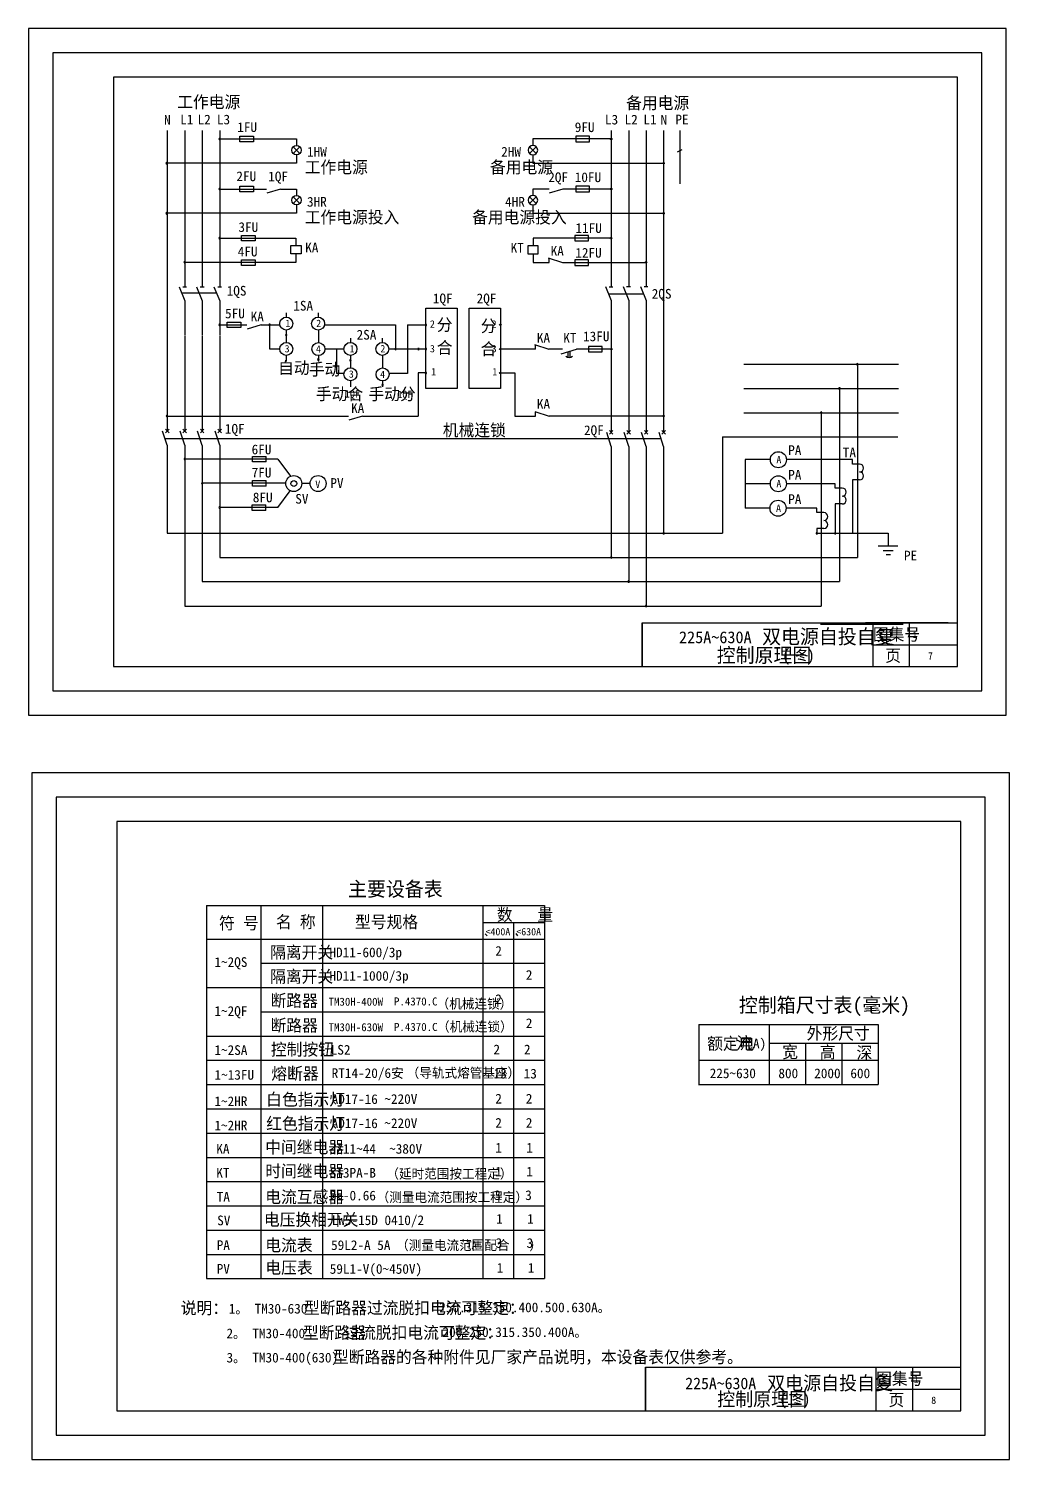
# Model space of a CAD drawing. Header units: metres. Extents: x -13844 to 112298, y 56044 to 115032.
# Drawn here: x 71864 to 112298, y 56044 to 115025 of the extents above; entities that cross this region are included whole.
import ezdxf

# ---------------------------------------------------------------- set-up
doc = ezdxf.new("R2010")
doc.units = ezdxf.units.M
for name, color, linetype in [('$BORDER', 252, 'Continuous'), ('L2', 2, 'Continuous'), ('L2X', 2, 'Continuous'), ('L4', 6, 'Continuous'), ('L6', 4, 'Continuous'), ('L6X', 5, 'Continuous'), ('LGT1', 7, 'Continuous')]:
    doc.layers.add(name, color=color, linetype=linetype)

# ---------------------------------------------------------------- blocks, each defined once
blk = doc.blocks.new('D1')
at = {"layer": 'L4'}
for p, q in [((-276.96, 276.96), (0, 0)), ((-275.92, -0.22), (1.04, 276.74))]:
    blk.add_line(p, q, dxfattribs=at)
blk.add_circle((-138.08, 138.54), 197.19, dxfattribs=at)
blk = doc.blocks.new('A$C334D4821')
at = {"layer": 'L2'}
blk.add_text('说明：', height=500, dxfattribs=at).set_placement((-25.2, 0))
blk = doc.blocks.new('A$C59CD58C0')
at = {"layer": 'L2'}
for s, p in [('AD17-16', (0, 0)), ('~220V', (2174.66, 5.77))]:
    blk.add_text(s, height=400, dxfattribs=at).set_placement(p)
blk = doc.blocks.new('A$C144D5DC8')
at = {"layer": 'L2'}
for s, height, p in [('流', 500, (-28.35, 0)), ('(A)', 400, (380.15, 20.32))]:
    blk.add_text(s, height=height, dxfattribs=at).set_placement(p)

msp = doc.modelspace()

# ---------------------------------------------------------------- linework, layer by layer
at = {"layer": '$BORDER'}
for p, q in [((107917.4, 90456.5), (104512.96, 90456.5)), ((109772.13, 90525.52), (106367.69, 90525.52))]:
    msp.add_line(p, q, dxfattribs=at)
for p, q in [((97163.74, 90524.62), (110163.74, 90524.62)), ((97163.74, 90524.62), (97163.74, 88724.62)), ((106663.74, 90524.62), (106663.74, 88724.62)), ((108163.74, 90524.62), (108163.74, 88724.62)), ((106663.74, 89624.62), (110163.74, 89624.62)), ((97298.19, 59843.71), (110298.19, 59843.71)), ((97298.19, 59843.71), (97298.19, 58043.71)), ((106798.19, 59843.71), (106798.19, 58043.71)), ((108298.19, 59843.71), (108298.19, 58043.71)), ((106798.19, 58943.71), (110298.19, 58943.71))]:
    msp.add_line(p, q)
for points in [[(71863.74, 115024.62), (71863.74, 86724.62), (112163.74, 86724.62), (112163.74, 115024.62)], [(72863.74, 114024.62), (72863.74, 87724.62), (111163.74, 87724.62), (111163.74, 114024.62)], [(75363.74, 113024.62), (75363.74, 88724.62), (110163.74, 88724.62), (110163.74, 113024.62)], [(71998.19, 84343.71), (71998.19, 56043.71), (112298.19, 56043.71), (112298.19, 84343.71)], [(72998.19, 83343.71), (72998.19, 57043.71), (111298.19, 57043.71), (111298.19, 83343.71)], [(75498.19, 82343.71), (75498.19, 58043.71), (110298.19, 58043.71), (110298.19, 82343.71)]]:
    msp.add_lwpolyline(points, close=True)
at = {"layer": 'L2'}
for p, q in [((82244.16, 108412.98), (81678.66, 108240.95)), ((93891.6, 108412.98), (93326.1, 108240.95)), ((93280.48, 105568.71), (93875.43, 105387.72)), ((81446, 102813.21), (80880.71, 102641.24)), ((81798.88, 102813.21), (81798.88, 101819.28)), ((86990.75, 102813.21), (86990.75, 101813.21)), ((87487.17, 102813.21), (87487.17, 100813.18)), ((81798.88, 101819.28), (82218.46, 101819.28)), ((92714.58, 101997.36), (93307.52, 101809.9)), ((93825.23, 101619.22), (94452, 101809.89)), ((92727.38, 99236.45), (93327.08, 99054.01)), ((85626.36, 99054.01), (85061.51, 98882.18)), ((82134.35, 97280.07), (82657.04, 96570.88)), ((82134.35, 95280.07), (82647.4, 95976.17)), ((79196.62, 78873.91), (93133.65, 78873.91)), ((79196.62, 78873.91), (79196.62, 63494.8)), ((81438.02, 78873.91), (81438.02, 63494.8)), ((83979.9, 78873.91), (83979.9, 63494.8)), ((90594.7, 78873.91), (90594.7, 63494.8)), ((93133.65, 78873.91), (93133.65, 63494.8)), ((90594.7, 78175.87), (93133.65, 78175.87)), ((91860.2, 78175.87), (91860.2, 63494.8)), ((79196.62, 77494.8), (93133.65, 77494.8)), ((90692.6, 77710.89), (90763.63, 77624.07)), ((91954.38, 77719.11), (92025.42, 77632.3)), ((81438.02, 76494.8), (93133.65, 76494.8)), ((79196.62, 75494.8), (93133.65, 75494.8)), ((81438.02, 74494.8), (93133.65, 74494.8)), ((99490.31, 73969.99), (99490.31, 71497.76)), ((99490.31, 73969.99), (106890.02, 73969.99)), ((102390.02, 73969.99), (102390.02, 71497.76)), ((106890.02, 73969.99), (106890.02, 71497.76)), ((79196.62, 73494.8), (93133.65, 73494.8)), ((102390.02, 73200.27), (106878.89, 73200.27)), ((103890.02, 73189.14), (103890.02, 71497.76)), ((105390.02, 73189.14), (105390.02, 71497.76)), ((79196.62, 72494.8), (93133.65, 72494.8)), ((99479.18, 72497.76), (106878.89, 72497.76)), ((79196.62, 71494.8), (93133.65, 71494.8)), ((99479.18, 71497.76), (106890.02, 71497.76)), ((79196.62, 70494.8), (93133.65, 70494.8)), ((79196.62, 69494.8), (93133.65, 69494.8)), ((79196.62, 68494.8), (93133.65, 68494.8)), ((79196.62, 67494.8), (93133.65, 67494.8)), ((79196.62, 66494.8), (93133.65, 66494.8)), ((79196.62, 65494.8), (93133.65, 65494.8)), ((79196.62, 64494.8), (93133.65, 64494.8)), ((79196.62, 63494.8), (93133.65, 63494.8))]:
    msp.add_line(p, q, dxfattribs=at)
for points in [[(79712.05, 110473.09, 1), (79772.3, 110473.09, 1)], [(95911.1, 110474.93, -1), (95850.85, 110474.93, -1)], [(77520.73, 109474.45, 1), (77580.98, 109474.45, 1)], [(98072.59, 109474.45, -1), (98012.34, 109474.45, -1)], [(79712.05, 108410.79, 1), (79772.3, 108410.79, 1)], [(95911.1, 108412.63, -1), (95850.85, 108412.63, -1)], [(77520.73, 107412.15, 1), (77580.98, 107412.15, 1)], [(98072.59, 107412.15, -1), (98012.34, 107412.15, -1)], [(79711.28, 106386.92, 1), (79771.53, 106386.92, 1)], [(95906.44, 106386.92, -1), (95846.19, 106386.92, -1)], [(78266.6, 105392.07, 1), (78302.78, 105392.07, 1)], [(78270.59, 105387.96, 1), (78330.84, 105387.96, 1)], [(97351.15, 105387.72, -1), (97290.9, 105387.72, -1)], [(97345.27, 105392.07, -1), (97309.09, 105392.07, -1)], [(79710.83, 102813.21, 1), (79771.08, 102813.21, 1)], [(79721.12, 102818.05, 1), (79757.3, 102818.05, 1)], [(81768.78, 102813.29, 1), (81829.03, 102813.29, 1)], [(88209.7, 102812.08, 1), (88269.95, 102812.08, 1)], [(91343.17, 102814.79, -1), (91282.92, 102814.79, -1)], [(82455.39, 102390.78, 1), (82515.64, 102390.78, 1)], [(82465.69, 102395.62, 1), (82501.87, 102395.62, 1)], [(86960.76, 101812.86, 1), (87021.01, 101812.86, 1)], [(87907.43, 101812.86, 1), (87967.68, 101812.86, 1)], [(88209.2, 101812.86, 1), (88269.45, 101812.86, 1)], [(91343.17, 101813.85, -1), (91282.92, 101813.85, -1)], [(95912.86, 101809.89, -1), (95852.61, 101809.89, -1)], [(95902.56, 101814.73, -1), (95866.38, 101814.73, -1)], [(83779.99, 101383.86, 1), (83840.24, 101383.86, 1)], [(83790.29, 101388.7, 1), (83826.47, 101388.7, 1)], [(85102.4, 101346.67, 1), (85162.65, 101346.67, 1)], [(85112.7, 101351.51, 1), (85148.88, 101351.51, 1)], [(88210.1, 100829.21, 1), (88270.35, 100829.21, 1)], [(91343.17, 100829.21, -1), (91282.92, 100829.21, -1)], [(105997.51, 101190.35, 1), (106057.76, 101190.35, 1)], [(86427.01, 100339.75, 1), (86487.26, 100339.75, 1)], [(86437.31, 100344.59, 1), (86473.49, 100344.59, 1)], [(105264.14, 100189.59, 1), (105324.39, 100189.59, 1)], [(104510.54, 99193.42, 1), (104570.79, 99193.42, 1)], [(77540.58, 99053.22, 1), (77600.83, 99053.22, 1)], [(98012.61, 99054.31, 1), (98072.86, 99054.31, 1)], [(78272.22, 97280.07, 1), (78332.47, 97280.07, 1)], [(78991, 96277.92, 1), (79051.25, 96277.92, 1)], [(79710.83, 95284.1, 1), (79771.08, 95284.1, 1)], [(98012.64, 94222.77, 1), (98072.89, 94222.77, 1)], [(104329.55, 94222.93, 1), (104389.8, 94222.93, 1)], [(105088.91, 94222.8, 1), (105149.16, 94222.8, 1)], [(95852.38, 93224.29, 1), (95912.63, 93224.29, 1)], [(96572.85, 92232.68, 1), (96633.1, 92232.68, 1)], [(97292.44, 91221.35, 1), (97352.69, 91221.35, 1)]]:
    msp.add_lwpolyline(points, format="xyb", close=True, dxfattribs=at)
for centre, radius in [((82486.1, 102864.23), 266.95), ((83798.62, 102864.23), 266.95), ((82485.42, 101819.28), 266.95), ((83810.71, 101812.84), 266.95), ((85133.12, 101820.11), 266.95), ((86445.63, 101820.11), 266.95), ((85132.43, 100775.17), 266.95), ((86457.72, 100768.73), 266.95), ((82796.71, 96271.18), 330.64), ((82796.71, 96271.18), 120.23)]:
    msp.add_circle(centre, radius, dxfattribs=at)
at = {"layer": 'L2X'}
for p, q in [((78166.7, 104134.85), (79606.41, 104134.85)), ((95768.38, 104096.38), (97208.09, 104096.38)), ((82486.1, 103308.88), (82486.1, 103131.18)), ((83799.36, 103308.88), (83799.36, 103130.25)), ((82485.45, 102597.28), (82485.45, 102085.96)), ((83811.48, 102598.2), (83811.48, 102085.99)), ((85133.12, 102264.77), (85133.12, 102087.07)), ((86446.37, 102264.77), (86446.37, 102086.14)), ((82485.55, 101552.33), (82485.55, 101307.93)), ((83811.45, 101553.26), (83811.45, 101307.93)), ((85132.47, 101553.16), (85132.47, 101041.85)), ((86458.5, 101554.09), (86458.5, 101041.88)), ((85132.57, 100508.22), (85132.57, 100263.81)), ((86458.46, 100509.15), (86458.46, 100263.81)), ((77492.75, 98134.3), (97932.5, 98134.3))]:
    msp.add_line(p, q, dxfattribs=at)
for points in [[(89533.11, 100194.13), (88242.69, 100194.13), (88242.69, 103499.92), (89533.11, 103499.92)], [(91312.65, 100194.27), (90022.23, 100194.27), (90022.23, 103500.05), (91312.65, 103500.05)]]:
    msp.add_lwpolyline(points, close=True, dxfattribs=at)
at = {"layer": 'L4'}
for p, q in [((80571.89, 110359.92), (80571.89, 110589.13)), ((80571.89, 110589.13), (81136.39, 110589.13)), ((81136.39, 110359.92), (80571.89, 110359.92)), ((81136.39, 110589.13), (81136.39, 110359.92)), ((94990.99, 110589.13), (94426.49, 110589.13)), ((94426.49, 110589.13), (94426.49, 110359.92)), ((94426.49, 110359.92), (94990.99, 110359.92)), ((94990.99, 110359.92), (94990.99, 110589.13)), ((80571.89, 108526.83), (81136.39, 108526.83)), ((80571.89, 108297.62), (80571.89, 108526.83)), ((81136.39, 108526.83), (81136.39, 108297.62)), ((94426.49, 108526.83), (94426.49, 108297.62)), ((94990.99, 108526.83), (94426.49, 108526.83)), ((94990.99, 108297.62), (94990.99, 108526.83)), ((81136.39, 108297.62), (80571.89, 108297.62)), ((94426.49, 108297.62), (94990.99, 108297.62)), ((80642.74, 106502.73), (81207.25, 106502.73)), ((80642.74, 106273.52), (80642.74, 106502.73)), ((81207.25, 106273.52), (80642.74, 106273.52)), ((81207.25, 106502.73), (81207.25, 106273.52)), ((94942.85, 106502.73), (94378.34, 106502.73)), ((94378.34, 106502.73), (94378.34, 106273.52)), ((94378.34, 106273.52), (94942.85, 106273.52)), ((94942.85, 106273.52), (94942.85, 106502.73)), ((82676.19, 106077.21), (83105.81, 106077.21)), ((82676.19, 105744.3), (82676.19, 106077.21)), ((83105.81, 105744.3), (82676.19, 105744.3)), ((83105.81, 106077.21), (83105.81, 105744.3)), ((92869.04, 106070.65), (92439.43, 106070.65)), ((92439.43, 106070.65), (92439.43, 105737.73)), ((92439.43, 105737.73), (92869.04, 105737.73)), ((92869.04, 105737.73), (92869.04, 106070.65)), ((80642.74, 105265.74), (80642.74, 105494.95)), ((80642.74, 105494.95), (81207.25, 105494.95)), ((81207.25, 105265.74), (80642.74, 105265.74)), ((81207.25, 105494.95), (81207.25, 105265.74)), ((93322.81, 105387.72), (93322.81, 105561.79)), ((94942.85, 105494.95), (94378.34, 105494.95)), ((94378.34, 105494.95), (94378.34, 105265.74)), ((94378.34, 105265.74), (94942.85, 105265.74)), ((94942.85, 105265.74), (94942.85, 105494.95)), ((78065.94, 104383.01), (78300.95, 103804.19)), ((78222.95, 104376.56), (78379.58, 104376.56)), ((78785.79, 104383.01), (79020.95, 103803.83)), ((78942.95, 104376.56), (79099.58, 104376.56)), ((79505.65, 104383.01), (79740.95, 103803.47)), ((79662.95, 104376.56), (79819.58, 104376.56)), ((95649.32, 104388.4), (95882.73, 103813.55)), ((95796.29, 104385.93), (95952.92, 104385.93)), ((96369.18, 104388.4), (96602.73, 103813.19)), ((96516.29, 104387.72), (96672.92, 104387.72)), ((97089.04, 104388.4), (97322.73, 103812.83)), ((97236.29, 104387.72), (97392.92, 104387.72)), ((80054.76, 102700.41), (80054.76, 102929.62)), ((80054.76, 102929.62), (80619.27, 102929.62)), ((80619.27, 102700.41), (80054.76, 102700.41)), ((80619.27, 102929.62), (80619.27, 102700.41)), ((92754.91, 101809.89), (92754.91, 101983.97)), ((94108.98, 101470.35), (94108.98, 101705.54)), ((94108.98, 101555.37), (94108.98, 101705.54)), ((94189.96, 101471.28), (94189.96, 101730.18)), ((94189.96, 101554.44), (94189.96, 101730.18)), ((95511.6, 101926.31), (94947.1, 101926.31)), ((94947.1, 101926.31), (94947.1, 101697.1)), ((94947.1, 101697.1), (95511.6, 101697.1)), ((95511.6, 101697.1), (95511.6, 101926.31)), ((92762.04, 99053.54), (92762.04, 99225.9)), ((77508.1, 98506.39), (77653.85, 98360.63)), ((77508.14, 98360.68), (77653.9, 98506.44)), ((78228.08, 98506.39), (78373.83, 98360.63)), ((78228.12, 98360.68), (78373.88, 98506.44)), ((78948.08, 98506.39), (79093.83, 98360.63)), ((78948.12, 98360.68), (79093.88, 98506.44)), ((79668.08, 98506.39), (79813.83, 98360.63)), ((79668.12, 98360.68), (79813.88, 98506.44)), ((77580.95, 97848.75), (77389.39, 98434.17)), ((78300.95, 97855.49), (78111.59, 98434.17)), ((79020.95, 97846.12), (78828.53, 98434.17)), ((79740.95, 97852.86), (79550.73, 98434.17)), ((95882.73, 97801.55), (95695.59, 98373.45)), ((95809.86, 98458.34), (95955.61, 98312.58)), ((95809.9, 98312.63), (95955.66, 98458.39)), ((96602.73, 97794.8), (96413.38, 98373.45)), ((96529.84, 98458.34), (96675.59, 98312.58)), ((96529.88, 98312.63), (96675.64, 98458.39)), ((97322.73, 97804.17), (97136.45, 98373.45)), ((97249.84, 98458.34), (97395.59, 98312.58)), ((97249.88, 98312.63), (97395.64, 98458.39)), ((98042.73, 97797.43), (97854.24, 98373.45)), ((97969.84, 98458.34), (98115.59, 98312.58)), ((97969.88, 98312.63), (98115.64, 98458.39)), ((81099.03, 97391.01), (81663.54, 97391.01)), ((81099.03, 97161.8), (81099.03, 97391.01)), ((81662.75, 97161.8), (81662.75, 97391.01)), ((81663.54, 97161.8), (81099.03, 97161.8)), ((106124.07, 97074.52), (105835.96, 97074.52)), ((81099.03, 96398.56), (81663.54, 96398.56)), ((81099.03, 96169.35), (81099.03, 96398.56)), ((81663.54, 96169.35), (81099.03, 96169.35)), ((81662.75, 96169.35), (81662.75, 96398.56)), ((106124.07, 96420.11), (105835.96, 96420.11)), ((105406.8, 96082.41), (105118.68, 96082.41)), ((81085.69, 95393.53), (81650.19, 95393.53)), ((81085.69, 95164.32), (81085.69, 95393.53)), ((81650.19, 95164.32), (81085.69, 95164.32)), ((81649.41, 95164.32), (81649.41, 95393.53)), ((104647.11, 95071.58), (104359, 95071.58)), ((105406.8, 95427.99), (105118.68, 95427.99)), ((104647.11, 94417.16), (104359, 94417.16)), ((104359, 94222.55), (107294.01, 94222.55)), ((107294.01, 94222.55), (107294.01, 93697.87)), ((106889.88, 93697.87), (107698.15, 93697.87)), ((107098.63, 93515.77), (107500.09, 93515.77)), ((107219.07, 93350.52), (107402.59, 93350.52))]:
    msp.add_line(p, q, dxfattribs=at)
for centre in [(102774.29, 97254.12), (83797.5, 96271.34), (102774.29, 96262.01), (102760.93, 95252.94)]:
    msp.add_circle(centre, 330.64, dxfattribs=at)
for centre, radius, start, end in [((94147.36, 101654.74), 188.35, 225.22, 314.78), ((106124.07, 96910.92), 163.6, 270, 90), ((106124.07, 96583.71), 163.6, 270, 90), ((105406.8, 95918.81), 163.6, 270, 90), ((105406.8, 95591.6), 163.6, 270, 90), ((104647.11, 94907.98), 163.6, 270, 90), ((104647.11, 94580.76), 163.6, 270, 90)]:
    msp.add_arc(centre, radius, start, end, dxfattribs=at)
at = {"layer": 'L6'}
for p, q in [((78300.95, 110829.25), (78300.95, 104373.8)), ((79020.95, 110829.25), (79020.95, 104373.8)), ((79717.49, 110475.27), (82907.62, 110475.27)), ((79740.95, 110829.25), (79740.95, 104373.8)), ((82907.62, 110475.27), (82907.62, 110214.15)), ((95845.4, 110475.27), (92655.26, 110475.27)), ((92655.26, 110475.27), (92655.26, 110214.15)), ((95882.73, 110829.25), (95882.73, 104385.93)), ((96602.73, 110829.25), (96602.73, 104387.72)), ((97322.73, 110829.25), (97322.73, 104387.72)), ((82908.11, 109816.69), (82908.11, 109474.78)), ((92654.77, 109816.69), (92654.77, 109474.78)), ((98614.22, 109949.04), (98809.22, 110037.62)), ((82908.11, 109474.78), (77550.55, 109474.78)), ((92654.77, 109474.78), (98050.21, 109474.78)), ((79717.49, 108412.98), (81669.73, 108412.98)), ((82244.16, 108412.98), (82907.62, 108412.98)), ((82907.62, 108412.98), (82907.62, 108151.85)), ((93320.41, 108412.98), (92655.26, 108412.98)), ((92655.26, 108412.98), (92655.26, 108151.85)), ((95845.4, 108412.98), (93891.6, 108412.98)), ((82908.11, 107412.48), (77550.55, 107412.48)), ((82908.11, 107754.4), (82908.11, 107412.48)), ((92654.77, 107754.4), (92654.77, 107412.48)), ((92654.77, 107412.48), (98050.21, 107412.48)), ((79710.1, 106386.31), (82885.98, 106386.31)), ((82885.98, 106386.31), (82885.98, 106077.21)), ((95901.78, 106386.31), (92659.25, 106386.31)), ((92659.25, 106386.31), (92659.25, 106070.65)), ((82885.98, 105744.3), (82885.98, 105387.72)), ((92659.25, 105737.73), (92659.25, 105387.72)), ((82885.98, 105387.72), (78290.85, 105387.72)), ((92659.25, 105387.72), (93322.81, 105387.72)), ((93875.43, 105387.72), (97321.03, 105387.72)), ((95882.73, 103813.55), (95882.73, 98385.46)), ((96602.73, 103813.19), (96602.73, 98385.46)), ((97322.73, 103812.83), (97322.73, 98385.46)), ((78300.95, 103804.19), (78300.95, 102400.1)), ((79020.95, 103803.83), (79020.95, 102400.1)), ((79740.95, 103803.47), (79740.95, 102400.1)), ((79741.18, 102813.21), (80866.45, 102813.21)), ((81446, 102813.21), (82224.07, 102813.21)), ((84060.65, 102813.21), (86990.75, 102813.21)), ((87487.17, 102813.21), (88238.75, 102813.21)), ((78300.95, 102369.85), (78300.95, 98433.51)), ((79020.95, 102369.49), (79020.95, 98433.51)), ((79740.95, 102369.14), (79740.95, 98433.51)), ((84866.29, 101812.12), (84077.66, 101812.12)), ((84555.25, 101812.12), (84555.25, 100813.18)), ((88242.69, 101813.21), (86712.5, 101813.21)), ((92754.91, 101809.89), (91312.65, 101809.89)), ((93875.69, 101809.89), (93307.52, 101809.89)), ((95882.73, 101809.89), (94452, 101809.89)), ((101345.03, 101192.09), (107726.9, 101192.09)), ((106031.88, 101192.09), (106031.88, 93224.45)), ((84868.2, 100813.18), (84555.25, 100813.18)), ((87487.17, 100813.18), (86720.95, 100813.18)), ((88238.75, 100829.07), (87920.38, 100829.07)), ((87920.38, 100829.07), (87920.38, 99054.01)), ((91314.52, 100828.8), (91902.68, 100828.8)), ((91902.68, 100828.8), (91902.68, 99054.01)), ((101345.03, 100192.09), (107726.9, 100192.09)), ((105294.86, 100192.09), (105294.86, 92232.34)), ((101345.03, 99192.09), (107726.9, 99192.09)), ((104540.67, 99192.09), (104540.67, 91221.51)), ((77580.95, 99054.01), (85050.94, 99054.01)), ((85626.36, 99054.01), (87920.38, 99054.01)), ((91902.68, 99054.01), (92760.14, 99054.01)), ((98042.73, 99054.01), (93327.08, 99054.01)), ((78300.95, 97855.49), (78300.95, 91221.51)), ((79020.95, 97846.12), (79020.95, 92232.34)), ((79740.95, 97852.86), (79740.95, 93224.45)), ((95882.73, 97801.55), (95882.73, 93224.45)), ((96602.73, 97794.8), (96602.73, 92232.34)), ((97322.73, 97804.17), (97322.73, 91221.51)), ((82134.35, 97280.07), (78300.95, 97280.07)), ((101405.66, 97256.99), (101405.66, 95254.05)), ((102443.65, 97256.99), (101405.66, 97256.99)), ((105835.96, 97256.99), (103104.92, 97256.99)), ((105835.96, 97074.52), (105835.96, 97256.99)), ((82466.19, 96280.07), (79020.95, 96280.07)), ((83466.89, 96273.83), (83127.35, 96273.83)), ((102443.65, 96264.88), (101405.66, 96264.88)), ((105118.68, 96264.88), (103104.92, 96264.88)), ((105118.68, 96082.41), (105118.68, 96264.88)), ((105835.96, 96420.11), (105835.96, 94222.55)), ((82134.35, 95280.07), (79743.27, 95280.07)), ((102430.29, 95254.05), (101405.66, 95254.05)), ((104359, 95254.05), (103091.58, 95254.05)), ((104359, 95071.58), (104359, 95254.05)), ((105118.68, 95427.99), (105118.68, 94222.55)), ((104359, 94417.16), (104359, 94222.55)), ((79740.95, 93224.45), (106031.88, 93224.45)), ((79020.95, 92232.34), (105294.86, 92232.34)), ((78300.95, 91221.51), (104540.67, 91221.51))]:
    msp.add_line(p, q, dxfattribs=at)
at = {"layer": 'L6X'}
for p, q in [((77580.95, 110829.25), (77580.95, 98433.51)), ((98042.73, 110829.25), (98042.73, 98385.46)), ((98715.8, 110821.24), (98715.8, 108625.9)), ((100464.49, 98195.3), (107695.25, 98195.3)), ((100464.49, 98195.3), (100464.49, 94222.55)), ((77580.95, 97848.75), (77580.95, 94222.55)), ((98042.73, 97797.43), (98042.73, 94222.55)), ((77580.95, 94222.55), (100464.49, 94222.55))]:
    msp.add_line(p, q, dxfattribs=at)
at = {"layer": 'LGT1'}
for points in [[(97163.74, 88724.62), (97163.74, 90524.62), (110163.74, 90524.62)], [(97298.19, 58043.71), (97298.19, 59843.71), (110298.19, 59843.71)]]:
    msp.add_lwpolyline(points, dxfattribs=at)

# ---------------------------------------------------------------- block references
at = {"layer": 'L2'}
for name, p in [('D1', (83046.17, 109876.07)), ('D1', (83046.17, 107813.78)), ('A$C144D5DC8', (101075.39, 72964.36)), ('A$C59CD58C0', (84355.24, 70694.57)), ('A$C59CD58C0', (84355.24, 69698.34)), ('A$C334D4821', (78161.69, 62035.66))]:
    msp.add_blockref(name, p, dxfattribs=at)
at = {"layer": 'L2', "xscale": -1}
for p in [(92516.71, 109876.07), (92516.71, 107813.78)]:
    msp.add_blockref('D1', p, dxfattribs=at)

# ---------------------------------------------------------------- texts
for s, height, p in [('图集号', 500, (106670.03, 89804.32)), ('1', 270, (108308.03, 89899.96)), ('页', 500, (107180.31, 88928.48)), ('7', 300, (108941.38, 89014.74)), ('图集号', 500, (106804.48, 59123.4)), ('1', 300, (108355.3, 59208.16)), ('页', 500, (107314.76, 58247.57)), ('8', 300, (109075.83, 58333.83))]:
    msp.add_text(s, height=height).set_placement(p)
at = {"layer": 'L2'}
for s, height, p in [('工作电源', 500, (77990.23, 111751.22)), ('备用电源', 500, (96498.44, 111711.03)), ('L1', 400, (78112.99, 111078.76)), ('L2', 400, (78827.95, 111076.55)), ('L3', 400, (79626.4, 111077.89)), ('L3', 400, (95624.93, 111074.45)), ('L1', 400, (97210, 111078.76)), ('PE', 400, (98527.9, 111076.66)), ('N', 400, (77447.49, 111064.42)), ('1FU', 400, (80465.15, 110763.03)), ('9FU', 400, (94378.33, 110760.59)), ('L2', 400, (96432.61, 111073.68)), ('N', 400, (97917.57, 111064.42)), ('1HW', 400, (83341.14, 109749.19)), ('2HW', 400, (91347.04, 109749.19)), ('2FU', 400, (80427.83, 108736.82)), ('1QF', 400, (81742.51, 108731.47)), ('工作电源', 500, (83246.51, 109063.62)), ('备用电源', 500, (90883.81, 109062.09)), ('2QF', 400, (93286.51, 108698.3)), ('10FU', 400, (94378.33, 108698.29)), ('3HR', 400, (83341.14, 107686.89)), ('4HR', 400, (91507.67, 107686.89)), ('工作电源投入', 500, (83246.51, 107001.33)), ('备用电源投入', 500, (90145.57, 106999.8)), ('3FU', 400, (80512.64, 106641.78)), ('11FU', 400, (94406.16, 106603.25)), ('KA', 400, (83267.45, 105797.62)), ('KT', 400, (91734.7, 105791.05)), ('4FU', 400, (80485.21, 105633.4)), ('KA', 400, (93385.28, 105658.34)), ('12FU', 400, (94401.39, 105584.24)), ('1QS', 400, (80028.7, 104019.05)), ('1SA', 400, (82774.62, 103402.36)), ('1QF', 400, (88529.52, 103703.14)), ('2QF', 400, (90333.34, 103703.14)), ('2QS', 400, (97553.51, 103894.06)), ('5FU', 400, (79961.5, 103083.18)), ('KA', 400, (81018.17, 102953.79)), ('1', 300, (82450.37, 102720.85)), ('2', 300, (83719.34, 102726.22)), ('2', 300, (88408.72, 102699.31)), ('分', 500, (88691.33, 102567.69)), ('分', 500, (90501.82, 102518.32)), ('2', 300, (90953.97, 102699.31)), ('2SA', 400, (85385.69, 102205.5)), ('合', 500, (88691.33, 101621.13)), ('合', 500, (90501.82, 101571.76)), ('KA', 400, (92817.38, 102080.51)), ('KT', 400, (93907.5, 102072.69)), ('13FU', 400, (94720.38, 102139.04)), ('3', 300, (82419.45, 101678.96)), ('4', 300, (83709.92, 101667.14)), ('1', 300, (85097.39, 101676.73)), ('2', 300, (86366.36, 101682.11)), ('3', 300, (88408.72, 101682.07)), ('3', 300, (90953.97, 101682.07)), ('自动', 500, (82147.52, 100795.06)), ('手动', 500, (83415.55, 100728.36)), ('3', 300, (85066.46, 100634.85)), ('4', 300, (86356.94, 100623.03)), ('1', 300, (88460.49, 100733.5)), ('1', 300, (90982.2, 100733.5)), ('手动合', 500, (83707.43, 99715.45)), ('手动分', 500, (85873.15, 99713.07)), ('1QF', 300, (84905.41, 99816.58)), ('1QF', 300, (87071.14, 99797.09)), ('KA', 400, (92819.03, 99352.47)), ('KA', 400, (85157.61, 99183.24)), ('1QF', 400, (79954.61, 98327.75)), ('机械连锁', 500, (88937.84, 98223.84)), ('2QF', 400, (94759.4, 98268.94)), ('6FU', 400, (81057.46, 97478.08)), ('A', 300, (102692.03, 97105.64)), ('PA', 400, (103179.58, 97447.45)), ('TA', 400, (105430, 97356.14)), ('7FU', 400, (81057.63, 96520.48)), ('PA', 400, (103179.58, 96433.94)), ('V', 300, (83682.92, 96084.52)), ('PV', 400, (84303.75, 96092.93)), ('A', 300, (102692.03, 96113.53)), ('8FU', 400, (81106.4, 95498.75)), ('SV', 400, (82857.06, 95440.86)), ('PA', 400, (103179.58, 95428.94)), ('A', 300, (102678.68, 95104.47)), ('PE', 400, (107952.82, 93101.32)), ('符 号', 500, (79712.28, 77899.83)), ('名 称', 500, (82058.17, 77951.86)), ('型号规格', 500, (85320.71, 77951.86)), ('数   量', 500, (91168.54, 78249.11)), ('<400A', 300, (90701.27, 77647.08)), ('<630A', 300, (91968.86, 77647.08)), ('隔离开关', 500, (81819.82, 76695.07)), ('1~2QS', 400, (79524.09, 76343.82)), ('HD11-600/3p', 400, (84265.97, 76744.39)), ('2', 400, (91103.38, 76805.24)), ('隔离开关', 500, (81819.82, 75699.97)), ('HD11-1000/3p', 400, (84265.97, 75776.19)), ('2', 400, (92362.08, 75813.98)), ('断路器', 500, (81838.66, 74706.34)), ('TM30H-400W', 330, (84229.41, 74746.2)), ('P.4370.C', 330, (86927.01, 74756.48)), ('（机械连锁）', 400, (88683.16, 74627.86)), ('2', 400, (91103.38, 74815.04)), ('1~2QF', 400, (79524.09, 74326.73)), ('断路器', 500, (81838.66, 73684.25)), ('TM30H-630W', 330, (84229.41, 73694.91)), ('P.4370.C', 330, (86927.01, 73705.19)), ('（机械连锁）', 400, (88700.04, 73683.14)), ('2', 400, (92362.08, 73823.78)), ('外形尺寸', 500, (103940.72, 73354.01)), ('控制按钮', 500, (81851.33, 72694.23)), ('2', 400, (91026.57, 72741.67)), ('2', 400, (92284.46, 72741.67)), ('额定电', 500, (99838.5, 72935.82)), ('宽', 500, (102932.23, 72592.08)), ('高', 500, (104480.39, 72580.95)), ('1~2SA', 400, (79523.79, 72717.27)), ('LS2', 400, (84317.76, 72728.76)), ('深', 500, (105996.94, 72556.65)), ('1~13FU', 400, (79526.59, 71695.53)), ('熔断器', 500, (81871.29, 71699.33)), ('RT14-20/6安', 400, (84357.68, 71766.52)), ('（导轨式熔管基座）', 400, (87449.78, 71776.23)), ('13', 400, (91033.97, 71746.34)), ('13', 400, (92271.89, 71746.34)), ('225~630', 400, (99942.69, 71758.96)), ('800', 400, (102774.87, 71758.15)), ('2000', 400, (104251.22, 71758.15)), ('600', 400, (105742.19, 71758.15)), ('1~2HR', 400, (79523.79, 70605.14)), ('白色指示灯', 500, (81658.73, 70632.93)), ('2', 400, (91104.19, 70713.89)), ('2', 400, (92362.08, 70713.89)), ('红色指示灯', 500, (81658.73, 69636.7)), ('1~2HR', 400, (79523.79, 69608.91)), ('2', 400, (91104.19, 69717.66)), ('2', 400, (92362.08, 69717.66)), ('KA', 400, (79602.34, 68644.11)), ('中间继电器', 500, (81620.05, 68664.15)), ('JZ11~44  ~380V', 400, (84277.84, 68645.2)), ('1', 400, (91102.37, 68692.68)), ('1', 400, (92382.04, 68692.68)), ('KT', 400, (79602.34, 67658.09)), ('时间继电器', 500, (81620.05, 67678.13)), ('ST3PA-B', 400, (84277.84, 67659.18)), ('（延时范围按工程定）', 400, (86611.15, 67620.16)), ('1', 400, (91102.37, 67706.66)), ('1', 400, (92382.04, 67706.66)), ('TA', 400, (79617.74, 66670.65)), ('电流互感器', 500, (81620.05, 66615.2)), ('BH-0.66', 400, (84277.84, 66720.7)), ('（测量电流范围按工程定）', 400, (86211.33, 66652.72)), ('3', 400, (91058.44, 66735.25)), ('3', 400, (92336.28, 66735.25)), ('SV', 400, (79638.18, 65695.98)), ('电压换相开关', 500, (81563.29, 65677.47)), ('LW5-15D 0410/2', 400, (84357.68, 65703.92)), ('1', 400, (91137.58, 65757.16)), ('1', 400, (92417.25, 65757.16)), ('PA', 400, (79617.74, 64675.57)), ('电流表', 500, (81620.05, 64623.69)), ('59L2-A 5A', 400, (84332.45, 64675.35)), ('（测量电流范围配合   ）', 400, (87013.18, 64672.51)), ('TA', 320, (89911.6, 64708.06)), ('3', 400, (91113.01, 64762.74)), ('3', 400, (92392.68, 64762.74)), ('PV', 400, (79618, 63700.89)), ('电压表', 500, (81624.68, 63698.58)), ('59L1-V(0~450V)', 400, (84277.84, 63695.75)), ('1', 400, (91162.35, 63738.54)), ('1', 400, (92442.02, 63738.54)), ('型断路器过流脱扣电流可整定：', 500, (83212.58, 62038.93)), (' 1。 TM30-630', 400, (79843.76, 62056.71)), ('250.315.350.400.500.630A。', 400, (88794.77, 62109.82)), (' 2。 TM30-400', 400, (79750.37, 61038.71)), ('型断路器', 500, (83170.24, 61014.92)), ('过流脱扣电流可整定：', 500, (84879.92, 61019.74)), ('200.250.315.350.400A。', 400, (88925.62, 61090.63)), (' 3。 TM30-400(630)', 400, (79750.37, 60038.71)), ('型断路器的各种附件见厂家产品说明，本设备表仅供参考。', 500, (84409.29, 60014.92))]:
    msp.add_text(s, height=height, dxfattribs=at).set_placement(p)
at = {"layer": 'L4'}
for s, height, p in [('双电源自投自复', 600, (102103.78, 89662.93)), ('225A~630A', 488.7, (98678.55, 89689.41)), ('控制原理图', 600, (100233.16, 88896.39)), ('(一)', 510, (102922.62, 88932.62)), ('主要设备表', 600, (85034.73, 79256.31)), ('控制箱尺寸表(毫米)', 600, (101146.98, 74473.31)), ('225A~630A', 477.6, (98935.85, 58937.71)), ('双电源自投自复', 570, (102312.85, 58904.62)), ('控制原理图', 570, (100251.9, 58241.53)), ('(二)', 484.5, (102806.89, 58275.96))]:
    msp.add_text(s, height=height, dxfattribs=at).set_placement(p)

doc.saveas('drawing.dxf')
